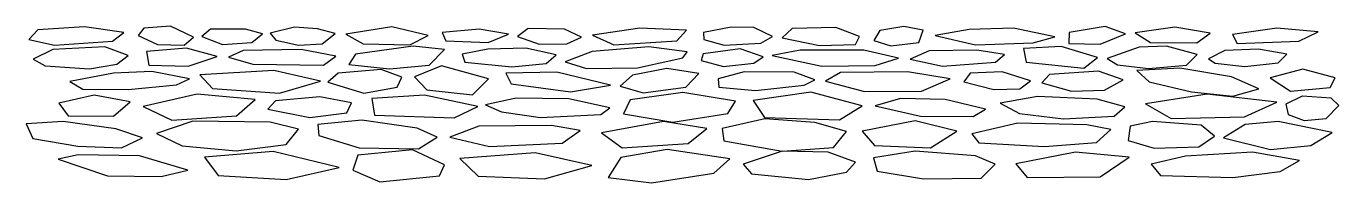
# Model space of a CAD drawing. Extents: x -43200.35 to -43192.71, y -145680.01 to -145679.1.
import ezdxf

# ---------------------------------------------------------------- set-up
doc = ezdxf.new("R2010")
doc.units = 0

msp = doc.modelspace()

# ---------------------------------------------------------------- linework, layer by layer
at = {"layer": 'Layer1'}
msp.add_polyline3d([(-43199.4132, -145679.9394, 52.2456), (-43199.6943, -145679.8563, 52.5162), (-43200.0522, -145679.85, 52.465), (-43200.1689, -145679.8749, 52.2894), (-43199.8818, -145679.9712, 52.0222), (-43199.5685, -145679.975, 52.0598)], close=True, dxfattribs=at)
at = {"layer": 'Layer10'}
msp.add_polyline3d([(-43199.6776, -145679.7503, 52.8724), (-43199.8334, -145679.6988, 53.0236), (-43200.1387, -145679.6555, 53.0372), (-43200.3544, -145679.6678, 52.9177), (-43200.3169, -145679.7538, 52.6711), (-43200.0542, -145679.7987, 52.5675), (-43199.7996, -145679.8092, 52.6197)], close=True, dxfattribs=at)
at = {"layer": 'Layer11'}
msp.add_polyline3d([(-43198.7674, -145679.6999, 52.9419), (-43198.9339, -145679.6581, 53.033), (-43199.3838, -145679.6523, 52.9992), (-43199.5952, -145679.7245, 52.797), (-43199.446, -145679.7969, 52.6175), (-43199.1323, -145679.8272, 52.5834), (-43198.8402, -145679.7897, 52.6949)], close=True, dxfattribs=at)
at = {"layer": 'Layer12'}
msp.add_polyline3d([(-43197.9614, -145679.7467, 52.876), (-43198.0775, -145679.695, 52.983), (-43198.3991, -145679.6474, 53.048), (-43198.656, -145679.6728, 52.9154), (-43198.6489, -145679.7363, 52.7109), (-43198.4147, -145679.809, 52.5794), (-43198.0696, -145679.8155, 52.6242)], close=True, dxfattribs=at)
at = {"layer": 'Layer13'}
msp.add_polyline3d([(-43197.1272, -145679.7071, 52.8878), (-43197.2939, -145679.6779, 53.0299), (-43197.7185, -145679.6832, 53.0206), (-43197.8875, -145679.7467, 52.8157), (-43197.6549, -145679.8017, 52.5901), (-43197.2326, -145679.7816, 52.6092)], close=True, dxfattribs=at)
at = {"layer": 'Layer14'}
msp.add_polyline3d([(-43196.39, -145679.6954, 52.8563), (-43196.641, -145679.6548, 53.0448), (-43197.0037, -145679.7206, 52.9066), (-43196.8827, -145679.8091, 52.607), (-43196.499, -145679.7826, 52.6299)], close=True, dxfattribs=at)
at = {"layer": 'Layer15'}
msp.add_polyline3d([(-43195.5759, -145679.7132, 52.9052), (-43195.7594, -145679.6605, 53.0314), (-43196.0522, -145679.6402, 53.0321), (-43196.2997, -145679.6965, 52.8788), (-43196.2912, -145679.7685, 52.6941), (-43195.9501, -145679.8277, 52.5773), (-43195.6519, -145679.8076, 52.6622)], close=True, dxfattribs=at)
at = {"layer": 'Layer16'}
msp.add_polyline3d([(-43194.9328, -145679.7115, 52.8661), (-43195.1765, -145679.6512, 53.0557), (-43195.4851, -145679.7115, 52.9001), (-43195.4117, -145679.7948, 52.629), (-43195.086, -145679.8081, 52.5952)], close=True, dxfattribs=at)
at = {"layer": 'Layer17'}
msp.add_polyline3d([(-43194.0352, -145679.7021, 52.8778), (-43194.175, -145679.6743, 52.9997), (-43194.5774, -145679.6653, 53.0557), (-43194.8459, -145679.727, 52.8838), (-43194.8056, -145679.7791, 52.7246), (-43194.4227, -145679.8017, 52.5726), (-43194.1197, -145679.7767, 52.6291)], close=True, dxfattribs=at)
at = {"layer": 'Layer18'}
msp.add_polyline3d([(-43193.4316, -145679.7399, 52.7976), (-43193.5101, -145679.6756, 52.9918), (-43193.7935, -145679.6554, 53.0286), (-43193.9237, -145679.6828, 52.9333), (-43193.9356, -145679.7665, 52.7243), (-43193.7843, -145679.81, 52.5981), (-43193.5228, -145679.8028, 52.6288)], close=True, dxfattribs=at)
at = {"layer": 'Layer19'}
msp.add_polyline3d([(-43192.746, -145679.7201, 52.8791), (-43193.0607, -145679.6544, 53.0508), (-43193.2538, -145679.6726, 52.982), (-43193.3787, -145679.7495, 52.7522), (-43193.1061, -145679.8192, 52.574), (-43192.8704, -145679.7949, 52.6346)], close=True, dxfattribs=at)
at = {"layer": 'Layer2'}
msp.add_polyline3d([(-43198.5313, -145679.9241, 52.2131), (-43198.9158, -145679.8297, 52.5252), (-43199.3155, -145679.8625, 52.4206), (-43199.2359, -145679.9703, 52.1011), (-43198.8404, -145679.994, 52.0212)], close=True, dxfattribs=at)
at = {"layer": 'Layer20'}
msp.add_polyline3d([(-43199.7497, -145679.5407, 53.3933), (-43199.9587, -145679.5024, 53.5435), (-43200.1644, -145679.5475, 53.4272), (-43200.1104, -145679.6212, 53.1483), (-43199.8464, -145679.6231, 53.1315)], close=True, dxfattribs=at)
at = {"layer": 'Layer21'}
msp.add_polyline3d([(-43199.0209, -145679.5272, 53.4094), (-43199.3595, -145679.495, 53.5359), (-43199.6727, -145679.5683, 53.3363), (-43199.5059, -145679.6473, 53.1209), (-43199.1296, -145679.6221, 53.1728)], close=True, dxfattribs=at)
at = {"layer": 'Layer22'}
msp.add_polyline3d([(-43198.4596, -145679.5471, 53.3837), (-43198.6433, -145679.5116, 53.535), (-43198.9021, -145679.5342, 53.4476), (-43198.9473, -145679.5838, 53.2701), (-43198.7015, -145679.6315, 53.1031), (-43198.4872, -145679.6049, 53.2076)], close=True, dxfattribs=at)
at = {"layer": 'Layer23'}
msp.add_polyline3d([(-43197.7226, -145679.5673, 53.3599), (-43198.0337, -145679.5009, 53.5281), (-43198.341, -145679.5219, 53.4478), (-43198.3246, -145679.6174, 53.1808), (-43197.8621, -145679.6339, 53.1463)], close=True, dxfattribs=at)
at = {"layer": 'Layer24'}
msp.add_polyline3d([(-43196.9549, -145679.575, 53.3256), (-43197.1927, -145679.5222, 53.5372), (-43197.501, -145679.5188, 53.5075), (-43197.6781, -145679.5577, 53.3439), (-43197.5855, -145679.5982, 53.1882), (-43197.3576, -145679.6315, 53.0945), (-43197.007, -145679.6151, 53.1917)], close=True, dxfattribs=at)
at = {"layer": 'Layer25'}
msp.add_polyline3d([(-43196.2231, -145679.5371, 53.4071), (-43196.5288, -145679.4856, 53.5393), (-43196.8352, -145679.5297, 53.4216), (-43196.8758, -145679.6096, 53.2343), (-43196.5884, -145679.6599, 53.1087), (-43196.2671, -145679.608, 53.2292)], close=True, dxfattribs=at)
at = {"layer": 'Layer26'}
msp.add_polyline3d([(-43195.4843, -145679.5641, 53.352), (-43195.7844, -145679.4837, 53.5294), (-43196.1203, -145679.5331, 53.4026), (-43196.0526, -145679.6327, 53.1624), (-43195.6162, -145679.6454, 53.1491)], close=True, dxfattribs=at)
at = {"layer": 'Layer27'}
msp.add_polyline3d([(-43194.7659, -145679.5838, 53.3597), (-43195.0011, -145679.5259, 53.5303), (-43195.2621, -145679.5202, 53.5036), (-43195.4079, -145679.5639, 53.2887), (-43195.1451, -145679.6247, 53.1011), (-43194.8387, -145679.6252, 53.156)], close=True, dxfattribs=at)
at = {"layer": 'Layer28'}
msp.add_polyline3d([(-43193.9551, -145679.5689, 53.3696), (-43194.1161, -145679.5245, 53.5048), (-43194.4626, -145679.5089, 53.515), (-43194.68, -145679.5479, 53.3547), (-43194.5674, -145679.6076, 53.162), (-43194.3113, -145679.6398, 53.1031), (-43194.0157, -145679.6231, 53.1741)], close=True, dxfattribs=at)
at = {"layer": 'Layer29'}
msp.add_polyline3d([(-43193.0686, -145679.5417, 53.3744), (-43193.4744, -145679.4952, 53.5351), (-43193.8346, -145679.5526, 53.4106), (-43193.6852, -145679.637, 53.1257), (-43193.2577, -145679.6277, 53.1419)], close=True, dxfattribs=at)
at = {"layer": 'Layer3'}
msp.add_polyline3d([(-43197.9171, -145679.9076, 52.3251), (-43198.1046, -145679.8204, 52.5044), (-43198.4223, -145679.8518, 52.3917), (-43198.4517, -145679.9382, 52.1829), (-43198.2936, -145680.0061, 52.029), (-43197.947, -145679.973, 52.1382)], close=True, dxfattribs=at)
at = {"layer": 'Layer30'}
msp.add_polyline3d([(-43192.708, -145679.5628, 53.3473), (-43192.7531, -145679.5188, 53.4897), (-43192.9218, -145679.5067, 53.5134), (-43193.0172, -145679.5548, 53.3571), (-43193.0018, -145679.6134, 53.2021), (-43192.9096, -145679.6502, 53.1006), (-43192.7807, -145679.6372, 53.1475)], close=True, dxfattribs=at)
at = {"layer": 'Layer31'}
msp.add_polyline3d([(-43199.4038, -145679.4054, 53.7522), (-43199.6229, -145679.3634, 53.9696), (-43199.8457, -145679.3742, 54.005), (-43200.1006, -145679.4211, 53.8794), (-43200.0241, -145679.4668, 53.6661), (-43199.7597, -145679.4686, 53.5705), (-43199.4788, -145679.4408, 53.6395)], close=True, dxfattribs=at)
at = {"layer": 'Layer32'}
msp.add_polyline3d([(-43198.6399, -145679.4204, 53.7641), (-43198.9116, -145679.3573, 53.9822), (-43199.3432, -145679.3834, 53.8768), (-43199.2697, -145679.4619, 53.6718), (-43198.8799, -145679.489, 53.5897)], close=True, dxfattribs=at)
at = {"layer": 'Layer33'}
msp.add_polyline3d([(-43198.167, -145679.3959, 53.8559), (-43198.2861, -145679.3526, 53.9789), (-43198.5375, -145679.3731, 53.9179), (-43198.5973, -145679.4267, 53.7707), (-43198.3868, -145679.4893, 53.5868), (-43198.1928, -145679.4552, 53.6765)], close=True, dxfattribs=at)
at = {"layer": 'Layer34'}
msp.add_polyline3d([(-43197.6615, -145679.4056, 53.8624), (-43197.9346, -145679.3311, 53.9754), (-43198.0916, -145679.3941, 53.8255), (-43198.0206, -145679.4707, 53.6355), (-43197.7547, -145679.4987, 53.6177)], close=True, dxfattribs=at)
at = {"layer": 'Layer35'}
msp.add_polyline3d([(-43196.95, -145679.444, 53.7459), (-43197.2632, -145679.3682, 53.9937), (-43197.5611, -145679.3724, 53.8983), (-43197.5299, -145679.4361, 53.6893), (-43197.1829, -145679.4817, 53.5748)], close=True, dxfattribs=at)
at = {"layer": 'Layer36'}
msp.add_polyline3d([(-43196.4367, -145679.3755, 53.8457), (-43196.6226, -145679.3454, 53.9974), (-43196.8228, -145679.3849, 53.945), (-43196.8938, -145679.4493, 53.7533), (-43196.7603, -145679.4888, 53.6061), (-43196.5119, -145679.4549, 53.615)], close=True, dxfattribs=at)
at = {"layer": 'Layer37'}
msp.add_polyline3d([(-43195.7598, -145679.4116, 53.7468), (-43195.8811, -145679.3672, 53.9445), (-43196.1724, -145679.3651, 53.9888), (-43196.3225, -145679.4067, 53.9013), (-43196.3199, -145679.4541, 53.7064), (-43196.1068, -145679.4736, 53.5758), (-43195.8228, -145679.443, 53.6498)], close=True, dxfattribs=at)
at = {"layer": 'Layer38'}
msp.add_polyline3d([(-43194.9727, -145679.4058, 53.8456), (-43195.2213, -145679.3649, 53.9792), (-43195.6102, -145679.3699, 53.9337), (-43195.6984, -145679.4199, 53.7803), (-43195.4703, -145679.4793, 53.599), (-43195.1393, -145679.4774, 53.5985)], close=True, dxfattribs=at)
at = {"layer": 'Layer39'}
msp.add_polyline3d([(-43194.5037, -145679.4175, 53.8545), (-43194.6694, -145679.366, 53.9966), (-43194.855, -145679.3726, 53.9262), (-43194.8926, -145679.4241, 53.7084), (-43194.718, -145679.4694, 53.5803), (-43194.5667, -145679.4655, 53.6359)], close=True, dxfattribs=at)
at = {"layer": 'Layer4'}
msp.add_polyline3d([(-43197.0589, -145679.9114, 52.2633), (-43197.3893, -145679.8371, 52.5128), (-43197.8276, -145679.8708, 52.3873), (-43197.7212, -145679.9734, 52.0858), (-43197.3347, -145679.9891, 52.0304)], close=True, dxfattribs=at)
at = {"layer": 'Layer40'}
msp.add_polyline3d([(-43193.9636, -145679.4119, 53.8247), (-43194.1082, -145679.3615, 53.9771), (-43194.393, -145679.3817, 53.9053), (-43194.4377, -145679.4291, 53.7448), (-43194.265, -145679.4789, 53.579), (-43194.0725, -145679.4728, 53.614)], close=True, dxfattribs=at)
at = {"layer": 'Layer41'}
msp.add_polyline3d([(-43193.1736, -145679.4643, 53.7478), (-43193.3332, -145679.395, 53.9421), (-43193.6342, -145679.3434, 53.9978), (-43193.8839, -145679.3579, 53.8808), (-43193.812, -145679.4243, 53.6749), (-43193.5656, -145679.4824, 53.584), (-43193.3242, -145679.507, 53.5936)], close=True, dxfattribs=at)
at = {"layer": 'Layer42'}
msp.add_polyline3d([(-43192.7289, -145679.3995, 53.8475), (-43192.9168, -145679.349, 54.0002), (-43193.1079, -145679.4007, 53.8277), (-43192.9898, -145679.4777, 53.6049), (-43192.7585, -145679.4569, 53.6519)], close=True, dxfattribs=at)
at = {"layer": 'Layer43'}
msp.add_polyline3d([(-43199.7608, -145679.2711, 54.2409), (-43199.8972, -145679.2188, 54.3587), (-43200.1986, -145679.2355, 54.331), (-43200.314, -145679.2915, 54.2051), (-43200.2437, -145679.3312, 54.0825), (-43199.9859, -145679.3486, 54.0422), (-43199.8265, -145679.3213, 54.1145)], close=True, dxfattribs=at)
at = {"layer": 'Layer44'}
msp.add_polyline3d([(-43199.242, -145679.2752, 54.2196), (-43199.42, -145679.2271, 54.3678), (-43199.6534, -145679.2466, 54.3239), (-43199.6394, -145679.3273, 54.0923), (-43199.4118, -145679.3319, 54.0439)], close=True, dxfattribs=at)
at = {"layer": 'Layer45'}
msp.add_polyline3d([(-43198.5509, -145679.2745, 54.2296), (-43198.7521, -145679.2349, 54.3614), (-43199.0905, -145679.2417, 54.3539), (-43199.1768, -145679.2801, 54.2356), (-43199.0338, -145679.3206, 54.0726), (-43198.6218, -145679.3257, 54.0733)], close=True, dxfattribs=at)
at = {"layer": 'Layer46'}
msp.add_polyline3d([(-43197.9183, -145679.2347, 54.2925), (-43198.0997, -145679.2152, 54.3786), (-43198.436, -145679.2616, 54.2862), (-43198.4743, -145679.3226, 54.1438), (-43198.2375, -145679.3471, 54.0449), (-43198.0071, -145679.3263, 54.0922)], close=True, dxfattribs=at)
at = {"layer": 'Layer47'}
msp.add_polyline3d([(-43197.2665, -145679.2667, 54.2598), (-43197.4435, -145679.2276, 54.3621), (-43197.6646, -145679.2335, 54.371), (-43197.8152, -145679.2631, 54.2768), (-43197.8002, -145679.309, 54.1247), (-43197.5246, -145679.3365, 54.0415), (-43197.3258, -145679.3162, 54.1036)], close=True, dxfattribs=at)
at = {"layer": 'Layer48'}
msp.add_polyline3d([(-43196.5035, -145679.2491, 54.278), (-43196.727, -145679.219, 54.3831), (-43197.0583, -145679.2472, 54.3173), (-43197.2145, -145679.307, 54.1735), (-43197.0907, -145679.3461, 54.0554), (-43196.7929, -145679.3412, 54.0497), (-43196.5299, -145679.2846, 54.1712)], close=True, dxfattribs=at)
at = {"layer": 'Layer49'}
msp.add_polyline3d([(-43196.0618, -145679.2774, 54.25), (-43196.1945, -145679.232, 54.3762), (-43196.411, -145679.2599, 54.2933), (-43196.4226, -145679.2993, 54.1407), (-43196.2914, -145679.334, 54.0414), (-43196.1165, -145679.3144, 54.0958)], close=True, dxfattribs=at)
at = {"layer": 'Layer5'}
msp.add_polyline3d([(-43196.2545, -145679.8725, 52.3406), (-43196.6214, -145679.8193, 52.5282), (-43196.8904, -145679.8649, 52.414), (-43196.9636, -145679.9812, 52.1202), (-43196.7126, -145680.0126, 52.018), (-43196.3477, -145679.9566, 52.1295)], close=True, dxfattribs=at)
at = {"layer": 'Layer50'}
msp.add_polyline3d([(-43195.2737, -145679.2858, 54.1814), (-43195.4739, -145679.24, 54.3454), (-43195.8464, -145679.2385, 54.3776), (-43196.0095, -145679.27, 54.2728), (-43195.7195, -145679.332, 54.0474), (-43195.4096, -145679.329, 54.0537)], close=True, dxfattribs=at)
at = {"layer": 'Layer51'}
msp.add_polyline3d([(-43194.6562, -145679.2647, 54.2703), (-43194.817, -145679.2393, 54.3791), (-43195.0941, -145679.2425, 54.3478), (-43195.2054, -145679.2925, 54.153), (-43195.0163, -145679.3319, 54.0447), (-43194.7074, -145679.3085, 54.11)], close=True, dxfattribs=at)
at = {"layer": 'Layer52'}
msp.add_polyline3d([(-43194.1131, -145679.2818, 54.2671), (-43194.3258, -145679.2178, 54.372), (-43194.5454, -145679.2293, 54.3057), (-43194.5299, -145679.3089, 54.1006), (-43194.1923, -145679.3434, 54.0813)], close=True, dxfattribs=at)
at = {"layer": 'Layer53'}
msp.add_polyline3d([(-43193.5319, -145679.2638, 54.2505), (-43193.7106, -145679.2161, 54.3738), (-43193.8702, -145679.2212, 54.3653), (-43194.0566, -145679.2883, 54.1949), (-43193.9979, -145679.3247, 54.1009), (-43193.8162, -145679.3462, 54.0476), (-43193.595, -145679.3266, 54.1027)], close=True, dxfattribs=at)
at = {"layer": 'Layer54'}
msp.add_polyline3d([(-43193.0107, -145679.263, 54.2524), (-43193.1751, -145679.2335, 54.3706), (-43193.3716, -145679.2418, 54.3443), (-43193.4667, -145679.29, 54.2224), (-43193.4277, -145679.3155, 54.1115), (-43193.2554, -145679.3339, 54.0333), (-43193.0617, -145679.3122, 54.1118)], close=True, dxfattribs=at)
at = {"layer": 'Layer55'}
msp.add_polyline3d([(-43199.7851, -145679.1357, 54.6606), (-43200.0147, -145679.1028, 54.7614), (-43200.2877, -145679.1205, 54.6947), (-43200.3396, -145679.1772, 54.5263), (-43200.1896, -145679.2091, 54.4288), (-43199.8523, -145679.1874, 54.4788)], close=True, dxfattribs=at)
at = {"layer": 'Layer56'}
msp.add_polyline3d([(-43199.3804, -145679.1642, 54.6286), (-43199.5149, -145679.0994, 54.7547), (-43199.6701, -145679.1102, 54.7011), (-43199.7021, -145679.1539, 54.5474), (-43199.5895, -145679.2064, 54.4204), (-43199.4341, -145679.2093, 54.4631)], close=True, dxfattribs=at)
at = {"layer": 'Layer57'}
msp.add_polyline3d([(-43198.9773, -145679.1446, 54.6266), (-43199.077, -145679.1158, 54.7419), (-43199.2808, -145679.1175, 54.7185), (-43199.3306, -145679.1592, 54.5651), (-43199.2104, -145679.206, 54.4233), (-43199.0397, -145679.1947, 54.4672)], close=True, dxfattribs=at)
at = {"layer": 'Layer58'}
msp.add_polyline3d([(-43198.554, -145679.1413, 54.6419), (-43198.6585, -145679.1139, 54.745), (-43198.7925, -145679.1041, 54.7638), (-43198.9341, -145679.1393, 54.6255), (-43198.8998, -145679.1809, 54.5027), (-43198.7683, -145679.2097, 54.4247), (-43198.6313, -145679.2013, 54.4528)], close=True, dxfattribs=at)
at = {"layer": 'Layer59'}
msp.add_polyline3d([(-43198.0138, -145679.1538, 54.643), (-43198.224, -145679.1032, 54.7645), (-43198.4918, -145679.1466, 54.6125), (-43198.3918, -145679.2026, 54.4416), (-43198.1198, -145679.208, 54.4507)], close=True, dxfattribs=at)
at = {"layer": 'Layer6'}
msp.add_polyline3d([(-43195.5241, -145679.8922, 52.3216), (-43195.6826, -145679.8338, 52.4838), (-43195.9508, -145679.8281, 52.5177), (-43196.177, -145679.9042, 52.3341), (-43196.1296, -145679.9598, 52.1416), (-43195.7975, -145679.9934, 52.0096), (-43195.5766, -145679.9514, 52.1304)], close=True, dxfattribs=at)
at = {"layer": 'Layer60'}
msp.add_polyline3d([(-43197.5441, -145679.1457, 54.6336), (-43197.7157, -145679.1169, 54.7666), (-43197.9315, -145679.1357, 54.6738), (-43197.9101, -145679.1846, 54.4846), (-43197.6642, -145679.1947, 54.4323)], close=True, dxfattribs=at)
at = {"layer": 'Layer61'}
msp.add_polyline3d([(-43197.1195, -145679.1628, 54.5925), (-43197.2177, -145679.1171, 54.7465), (-43197.4294, -145679.1129, 54.7187), (-43197.4916, -145679.1601, 54.5752), (-43197.366, -145679.2041, 54.4342), (-43197.2048, -145679.2024, 54.4482)], close=True, dxfattribs=at)
at = {"layer": 'Layer62'}
msp.add_polyline3d([(-43196.5087, -145679.1215, 54.6834), (-43196.7794, -145679.1116, 54.7642), (-43197.0554, -145679.1519, 54.6375), (-43196.9322, -145679.2072, 54.4273), (-43196.5646, -145679.1845, 54.4782)], close=True, dxfattribs=at)
at = {"layer": 'Layer63'}
msp.add_polyline3d([(-43196.0077, -145679.1598, 54.5934), (-43196.1164, -145679.1065, 54.742), (-43196.2481, -145679.1045, 54.7588), (-43196.4091, -145679.136, 54.644), (-43196.4074, -145679.1765, 54.5267), (-43196.2891, -145679.209, 54.4319), (-43196.0749, -145679.1982, 54.4616)], close=True, dxfattribs=at)
at = {"layer": 'Layer64'}
msp.add_polyline3d([(-43195.4991, -145679.1602, 54.6425), (-43195.6375, -145679.1077, 54.7615), (-43195.892, -145679.1123, 54.7059), (-43195.9507, -145679.1677, 54.5314), (-43195.7329, -145679.212, 54.4145), (-43195.5226, -145679.2057, 54.5061)], close=True, dxfattribs=at)
at = {"layer": 'Layer65'}
msp.add_polyline3d([(-43195.1292, -145679.1216, 54.6675), (-43195.2426, -145679.1018, 54.7618), (-43195.3813, -145679.125, 54.7216), (-43195.4173, -145679.1826, 54.5266), (-43195.3173, -145679.2144, 54.4265), (-43195.1534, -145679.194, 54.478)], close=True, dxfattribs=at)
at = {"layer": 'Layer66'}
msp.add_polyline3d([(-43194.3628, -145679.162, 54.5595), (-43194.6032, -145679.1102, 54.7407), (-43194.8615, -145679.1176, 54.7674), (-43195.0601, -145679.153, 54.6559), (-43194.8237, -145679.2084, 54.4451), (-43194.4889, -145679.196, 54.4319)], close=True, dxfattribs=at)
at = {"layer": 'Layer67'}
msp.add_polyline3d([(-43193.9501, -145679.1446, 54.6112), (-43194.0679, -145679.1015, 54.7565), (-43194.2787, -145679.1358, 54.7025), (-43194.2809, -145679.2011, 54.4975), (-43194.0979, -145679.2032, 54.4288)], close=True, dxfattribs=at)
at = {"layer": 'Layer68'}
msp.add_polyline3d([(-43193.4564, -145679.1401, 54.6619), (-43193.6621, -145679.1056, 54.7636), (-43193.8949, -145679.1387, 54.6547), (-43193.8049, -145679.1942, 54.4544), (-43193.5351, -145679.197, 54.4607)], close=True, dxfattribs=at)
at = {"layer": 'Layer69'}
msp.add_polyline3d([(-43192.8286, -145679.1327, 54.5872), (-43193.0683, -145679.1108, 54.7671), (-43193.3277, -145679.1479, 54.715), (-43193.2993, -145679.2006, 54.4763), (-43192.9415, -145679.1866, 54.4317)], close=True, dxfattribs=at)
at = {"layer": 'Layer7'}
msp.add_polyline3d([(-43194.7102, -145679.9046, 52.2994), (-43194.8252, -145679.8553, 52.4473), (-43195.1766, -145679.8286, 52.5204), (-43195.4182, -145679.8663, 52.3919), (-43195.3965, -145679.9458, 52.1481), (-43195.1266, -145679.9887, 52.0108), (-43194.7905, -145679.9866, 52.0619)], close=True, dxfattribs=at)
at = {"layer": 'Layer8'}
msp.add_polyline3d([(-43193.9288, -145679.8626, 52.3732), (-43194.2414, -145679.8341, 52.5261), (-43194.5901, -145679.9013, 52.376), (-43194.5234, -145679.9826, 52.1071), (-43194.097, -145679.9779, 52.0434)], close=True, dxfattribs=at)
at = {"layer": 'Layer9'}
msp.add_polyline3d([(-43192.9367, -145679.8826, 52.3265), (-43193.2106, -145679.8334, 52.513), (-43193.6003, -145679.8566, 52.4833), (-43193.8007, -145679.9032, 52.3311), (-43193.7462, -145679.9692, 52.0944), (-43193.3247, -145679.9826, 52.023), (-43193.0486, -145679.9475, 52.1224)], close=True, dxfattribs=at)

doc.saveas('drawing.dxf')
